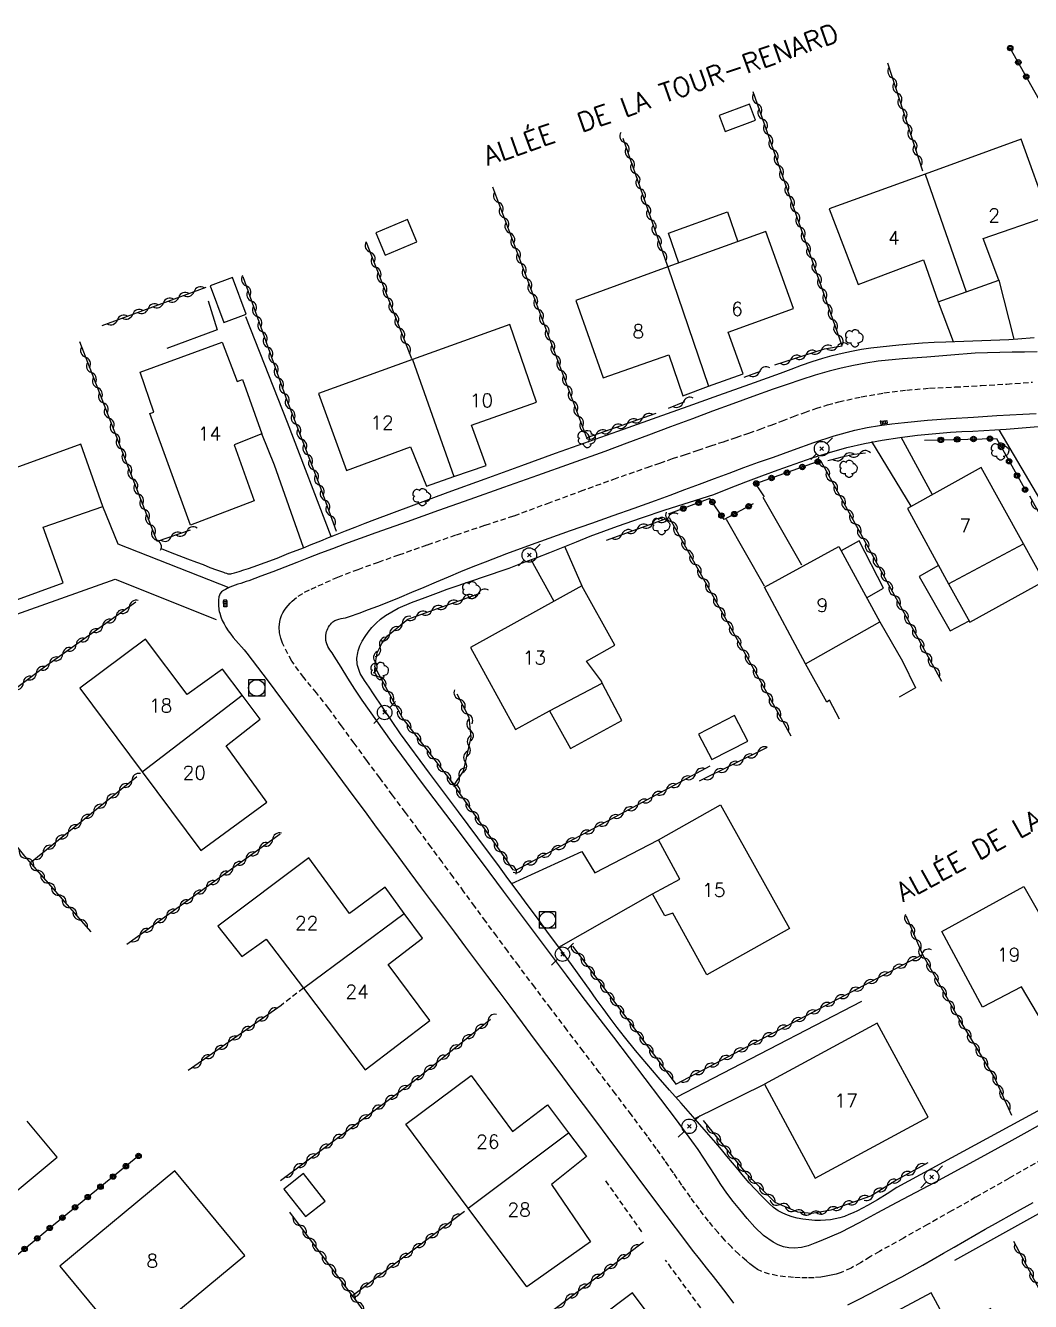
# Model space of a CAD drawing. Header units: millimetres. Extents: x 146997 to 148001, y 141998 to 143001.
# Drawn here: x 147377.2 to 147469.5, y 142188.4 to 142305.5 of the extents above; entities that cross this region are included whole.
import ezdxf
from ezdxf.enums import TextEntityAlignment as Align

# ---------------------------------------------------------------- set-up
doc = ezdxf.new("R2010")
doc.units = ezdxf.units.MM
doc.linetypes.add('DASHED', pattern=[0.75, 0.5, -0.25])
doc.layers.get('0').update_dxf_attribs({"linetype": 'CONTINUOUS'})
for name, color, linetype in [('W0001', 6, 'DASHED'), ('W0014', 7, 'CONTINUOUS'), ('W0017', 7, 'CONTINUOUS'), ('W0101', 7, 'CONTINUOUS'), ('W0104', 1, 'CONTINUOUS'), ('W0112', 1, 'DASHED'), ('W0300', 7, 'CONTINUOUS'), ('W0310', 3, 'CONTINUOUS'), ('W0323', 7, 'CONTINUOUS'), ('W0401', 7, 'CONTINUOUS'), ('W0420', 7, 'CONTINUOUS'), ('W0473', 7, 'CONTINUOUS'), ('W0989', 7, 'CONTINUOUS'), ('W0991', 7, 'CONTINUOUS'), ('W1102', 7, 'CONTINUOUS')]:
    doc.layers.add(name, color=color, linetype=linetype)
doc.styles.get("Standard").update_dxf_attribs({"font": 'romans.shx', "width": 0.85})

# ---------------------------------------------------------------- blocks, each defined once
blk = doc.blocks.new('T300')
for p, q in [((-0.8, 0.51), (-0.86, 0.34)), ((-0.86, 0.34), (-0.86, 0.17)), ((-0.86, 0.17), (-0.74, 0.06)), ((-0.69, 0.63), (-0.8, 0.51)), ((-0.8, -0.06), (-0.74, 0.06)), ((-0.74, 0.06), (-0.69, 0.11)), ((-0.57, 0.69), (-0.69, 0.63)), ((-0.46, 0.69), (-0.57, 0.69)), ((-0.29, 0.63), (-0.46, 0.69)), ((-0.29, 0.63), (-0.17, 0.74)), ((-0.23, 0.57), (-0.29, 0.63)), ((-0.17, 0.74), (-0.06, 0.8)), ((-0.06, 0.8), (0.06, 0.8)), ((0.06, 0.8), (0.23, 0.74)), ((0.23, 0.74), (0.34, 0.63)), ((0.34, 0.63), (0.4, 0.51)), ((0.46, 0.46), (0.34, 0.46)), ((0.4, 0.51), (0.4, 0.46)), ((0.57, 0.4), (0.46, 0.46)), ((0.57, 0.4), (0.69, 0.29)), ((0.69, 0.29), (0.74, 0.17)), ((0.74, 0.06), (0.69, -0.17)), ((0.74, 0.17), (0.74, 0.06)), ((-0.8, -0.17), (-0.8, -0.06)), ((-0.8, -0.23), (-0.8, -0.17)), ((-0.74, -0.34), (-0.8, -0.23)), ((-0.69, -0.4), (-0.74, -0.34)), ((-0.51, -0.46), (-0.69, -0.4)), ((-0.4, -0.46), (-0.51, -0.46)), ((-0.4, -0.46), (-0.34, -0.46)), ((-0.34, -0.46), (-0.34, -0.4)), ((-0.34, -0.51), (-0.34, -0.46)), ((-0.29, -0.63), (-0.34, -0.51)), ((-0.17, -0.74), (-0.29, -0.63)), ((-0.06, -0.8), (-0.17, -0.74)), ((0.06, -0.8), (-0.06, -0.8)), ((0.17, -0.74), (0.06, -0.8)), ((0.23, -0.69), (0.17, -0.74)), ((0.29, -0.46), (0.23, -0.46)), ((0.29, -0.63), (0.23, -0.69)), ((0.46, -0.4), (0.29, -0.46)), ((0.34, -0.51), (0.29, -0.63)), ((0.34, -0.51), (0.34, -0.46)), ((0.57, -0.34), (0.46, -0.4)), ((0.63, -0.29), (0.57, -0.34)), ((0.69, -0.17), (0.63, -0.29))]:
    blk.add_line(p, q)
blk = doc.blocks.new('T473')
for p, q in [((-0.166667, 0.166667), (0.166667, -0.166667)), ((-0.166667, -0.166667), (0.166667, 0.166667)), ((0.500001, 0.500001), (1.000002, 1.000002)), ((-1.000002, -1.000002), (-0.500001, -0.500001))]:
    blk.add_line(p, q)
blk.add_ellipse((0, 0), major_axis=(0.471405, 0.471405), ratio=1, start_param=5.4977871438, end_param=11.780972451)
blk = doc.blocks.new('T401')
for p, q in [((-0.3, 0.3), (0, 0.3)), ((-0.3, -0.25), (-0.3, 0.3)), ((-0.3, 0.15), (0, 0.15)), ((-0.3, 0), (0, 0)), ((0, 0.3), (0, -0.25)), ((-0.3, -0.15), (0, -0.15)), ((-0.3, -0.25), (-0.3, -0.3)), ((-0.3, -0.3), (0, -0.3)), ((0, -0.3), (0, -0.25))]:
    blk.add_line(p, q)
blk = doc.blocks.new('T420')
for p, q in [((0.75, 0.75), (-0.75, 0.75)), ((-0.75, 0.75), (-0.75, -0.75)), ((0.75, 0.75), (0.75, -0.75)), ((0.75, -0.75), (-0.75, -0.75))]:
    blk.add_line(p, q)
blk.add_ellipse((0, 0), major_axis=(-0.53, 0.53), ratio=1, start_param=3.926991, end_param=10.210176)
blk = doc.blocks.new('t323o')
at = {"color": 0, "linetype": 'Continuous'}
for radius in [0.25, 0.15]:
    blk.add_circle((0, 0), radius, dxfattribs=at)
blk = doc.blocks.new('t310o')
at = {"color": 0, "linetype": 'Continuous'}
for centre, start, end in [((-0.5, 0.38), 216.8699, 323.1304), ((0.5, -0.37), 36.8699, 143.1303)]:
    blk.add_arc(centre, 0.625, start, end, dxfattribs=at)

msp = doc.modelspace()

# ---------------------------------------------------------------- linework, layer by layer
at = {"layer": 'W0001'}
msp.add_lwpolyline([(147470.54, 142201.46), (147467.49, 142199.71), (147464.43, 142197.97), (147462.23, 142196.72), (147460.02, 142195.47), (147457.81, 142194.23), (147455.6, 142193), (147454.74, 142192.5), (147453.88, 142191.97), (147453, 142191.48), (147452.08, 142191.07), (147451.63, 142190.92), (147451.16, 142190.81), (147450.7, 142190.72), (147450.23, 142190.65), (147449.6, 142190.59), (147448.97, 142190.57), (147448.34, 142190.58), (147447.71, 142190.61), (147446.98, 142190.68), (147446.25, 142190.77), (147445.52, 142190.92), (147444.82, 142191.16), (147444.42, 142191.36), (147444.06, 142191.6), (147443.72, 142191.87), (147443.39, 142192.15), (147442.7, 142192.75), (147442.04, 142193.39), (147441.4, 142194.05), (147440.79, 142194.73), (147439.92, 142195.78), (147439.08, 142196.87), (147438.26, 142197.97), (147437.47, 142199.09), (147436.69, 142200.22), (147435.91, 142201.34), (147435.12, 142202.46), (147434.31, 142203.57), (147432.84, 142205.53), (147431.37, 142207.48), (147429.89, 142209.44), (147428.4, 142211.39), (147426.92, 142213.34), (147425.44, 142215.29), (147423.96, 142217.25), (147422.49, 142219.21), (147421.48, 142220.57), (147420.47, 142221.93), (147419.47, 142223.29), (147418.46, 142224.66), (147417.46, 142226.03), (147416.46, 142227.39), (147415.45, 142228.76), (147414.45, 142230.12), (147413.27, 142231.72), (147412.09, 142233.31), (147410.91, 142234.89), (147409.73, 142236.48), (147408.55, 142238.07), (147407.38, 142239.67), (147406.21, 142241.26), (147405.05, 142242.86), (147403.93, 142244.28), (147402.75, 142245.69), (147401.65, 142247.19), (147400.81, 142248.84), (147400.65, 142249.31), (147400.53, 142249.81), (147400.49, 142250.32), (147400.55, 142250.84), (147400.62, 142251.11), (147400.72, 142251.37), (147400.85, 142251.62), (147400.99, 142251.86), (147401.15, 142252.09), (147401.32, 142252.3), (147401.5, 142252.51), (147401.7, 142252.71), (147402.24, 142253.15), (147402.83, 142253.51), (147403.45, 142253.81), (147404.07, 142254.1), (147405.89, 142254.91), (147407.75, 142255.62), (147409.62, 142256.28), (147411.49, 142256.95), (147414.13, 142257.88), (147416.77, 142258.79), (147419.42, 142259.68), (147422.08, 142260.54), (147425.12, 142261.67), (147428.17, 142262.8), (147431.22, 142263.9), (147434.29, 142264.98), (147435.45, 142265.38), (147436.62, 142265.78), (147437.79, 142266.17), (147438.96, 142266.56), (147440.13, 142266.95), (147441.29, 142267.34), (147442.46, 142267.73), (147443.63, 142268.13), (147444.66, 142268.49), (147445.68, 142268.87), (147446.7, 142269.26), (147447.72, 142269.65), (147448.75, 142270.03), (147449.78, 142270.39), (147450.83, 142270.71), (147451.89, 142271), (147453.94, 142271.46), (147456.02, 142271.82), (147458.11, 142272.08), (147460.21, 142272.25), (147462.57, 142272.36), (147464.94, 142272.49), (147467.3, 142272.63), (147469.66, 142272.8)], dxfattribs=at)
at = {"layer": 'W0014'}
for points in [[(147389.67, 142257.52), (147390.48, 142257.21), (147391.29, 142256.9), (147392.09, 142256.59), (147392.9, 142256.29), (147393.52, 142256.05), (147394.14, 142255.8), (147394.76, 142255.57), (147395.39, 142255.35), (147395.52, 142255.31), (147395.66, 142255.26), (147395.8, 142255.22), (147395.95, 142255.2), (147396.06, 142255.21), (147396.17, 142255.23), (147396.28, 142255.27), (147396.39, 142255.3), (147396.82, 142255.42), (147397.26, 142255.56), (147397.69, 142255.7), (147398.12, 142255.85), (147399.22, 142256.25), (147400.31, 142256.66), (147401.4, 142257.09), (147402.48, 142257.51), (147402.88, 142257.67), (147403.28, 142257.83), (147403.68, 142257.99), (147404.08, 142258.15), (147404.48, 142258.31), (147404.88, 142258.47), (147405.28, 142258.64), (147405.68, 142258.79), (147406.58, 142259.15), (147407.48, 142259.5), (147408.38, 142259.86), (147409.29, 142260.2), (147412.65, 142261.46), (147416.02, 142262.71), (147419.4, 142263.94), (147422.78, 142265.16), (147425.88, 142266.28), (147428.99, 142267.39), (147432.1, 142268.5), (147435.21, 142269.6), (147438.04, 142270.61), (147440.87, 142271.62), (147443.7, 142272.63), (147446.53, 142273.64), (147447.49, 142273.99), (147448.46, 142274.35), (147449.43, 142274.7), (147450.41, 142275.01), (147451.28, 142275.25), (147452.17, 142275.46), (147453.05, 142275.65), (147453.95, 142275.82), (147454.8, 142275.95), (147455.66, 142276.06), (147456.53, 142276.15), (147457.39, 142276.24), (147458.47, 142276.33), (147459.55, 142276.4), (147460.63, 142276.46), (147461.71, 142276.51), (147462.54, 142276.55), (147463.36, 142276.58), (147464.18, 142276.61), (147465.01, 142276.63), (147465.83, 142276.65), (147466.65, 142276.68), (147467.47, 142276.72), (147468.3, 142276.77), (147469.81, 142276.89)], [(147470.07, 142275.6), (147468.93, 142275.56), (147467.8, 142275.55), (147466.67, 142275.54), (147465.53, 142275.51), (147464.4, 142275.45), (147462.17, 142275.29), (147459.95, 142275.11), (147457.72, 142274.93), (147455.5, 142274.73)], [(147455.5, 142274.73), (147454.36, 142274.54), (147453.23, 142274.33), (147452.1, 142274.08), (147450.98, 142273.8), (147449.69, 142273.43), (147448.4, 142273.03), (147447.13, 142272.59), (147445.86, 142272.16), (147443.99, 142271.5), (147442.14, 142270.82), (147440.29, 142270.13), (147438.43, 142269.44), (147436.42, 142268.7), (147434.42, 142267.95), (147432.41, 142267.2), (147430.4, 142266.45)], [(147471.27, 142205.15), (147467.76, 142203.19), (147464.24, 142201.25), (147460.7, 142199.34), (147457.14, 142197.46), (147455.44, 142196.54), (147453.74, 142195.62), (147452.02, 142194.75), (147450.24, 142193.98), (147449.66, 142193.75), (147449.07, 142193.52), (147448.46, 142193.35), (147447.82, 142193.29), (147447.3, 142193.33), (147446.79, 142193.44), (147446.3, 142193.62), (147445.84, 142193.85), (147444.95, 142194.47), (147444.17, 142195.22), (147443.47, 142196.03), (147442.79, 142196.84), (147442.18, 142197.59), (147441.61, 142198.36), (147441.06, 142199.15), (147440.53, 142199.96), (147440.01, 142200.76), (147439.48, 142201.57), (147438.95, 142202.37), (147438.39, 142203.15), (147436.98, 142205.07), (147435.55, 142206.98), (147434.11, 142208.88), (147432.66, 142210.78), (147431.21, 142212.67), (147429.76, 142214.56), (147428.31, 142216.45), (147426.87, 142218.35), (147424.94, 142220.93), (147423.02, 142223.5), (147421.1, 142226.08), (147419.18, 142228.67), (147416.39, 142232.38), (147413.58, 142236.09), (147410.81, 142239.82), (147408.12, 142243.61), (147407.46, 142244.61), (147406.81, 142245.62), (147406.18, 142246.63), (147405.55, 142247.65), (147405.36, 142247.94), (147405.16, 142248.23), (147404.97, 142248.53), (147404.84, 142248.86), (147404.79, 142249.09), (147404.77, 142249.31), (147404.78, 142249.54), (147404.82, 142249.76), (147404.86, 142249.91), (147404.91, 142250.05), (147404.97, 142250.19), (147405.04, 142250.32), (147405.12, 142250.45), (147405.21, 142250.57), (147405.31, 142250.69), (147405.43, 142250.79), (147405.6, 142250.91), (147405.79, 142250.99), (147405.99, 142251.06), (147406.19, 142251.11), (147406.38, 142251.15), (147406.58, 142251.18), (147406.77, 142251.23), (147406.96, 142251.28), (147407.84, 142251.59), (147408.7, 142251.92), (147409.56, 142252.25), (147410.42, 142252.59), (147411.56, 142253.04), (147412.68, 142253.51), (147413.81, 142253.99), (147414.93, 142254.46), (147416.06, 142254.94), (147417.18, 142255.41), (147418.31, 142255.88), (147419.45, 142256.32), (147421.39, 142257.06), (147423.33, 142257.78), (147425.28, 142258.48), (147427.24, 142259.17), (147429.19, 142259.86), (147431.15, 142260.55), (147433.1, 142261.24), (147435.05, 142261.95), (147436.4, 142262.44), (147437.75, 142262.95), (147439.1, 142263.45), (147440.45, 142263.96), (147441.8, 142264.46), (147443.16, 142264.96), (147444.51, 142265.45), (147445.87, 142265.93), (147447.73, 142266.59), (147449.58, 142267.25), (147451.46, 142267.87), (147453.36, 142268.39), (147454.48, 142268.63), (147455.62, 142268.82), (147456.75, 142268.97), (147457.89, 142269.1), (147460.01, 142269.31), (147462.13, 142269.46), (147464.25, 142269.59), (147466.38, 142269.73), (147467.58, 142269.8), (147468.78, 142269.87), (147469.98, 142269.94)], [(147440.39, 142262.48), (147441.85, 142263.08), (147443.33, 142263.65), (147444.81, 142264.21), (147446.3, 142264.74), (147447.87, 142265.3), (147449.43, 142265.85), (147451.01, 142266.36), (147452.61, 142266.8), (147454.22, 142267.16), (147455.84, 142267.47), (147457.47, 142267.72), (147459.1, 142267.93), (147460.11, 142268.04), (147461.13, 142268.13), (147462.14, 142268.2), (147463.16, 142268.26), (147464.18, 142268.31), (147465.19, 142268.36), (147466.21, 142268.42), (147467.23, 142268.49), (147468.34, 142268.58), (147469.44, 142268.67), (147470.55, 142268.77)], [(147430.4, 142266.45), (147427.3, 142265.35), (147424.2, 142264.24), (147421.1, 142263.14), (147418, 142262.03), (147415.12, 142261.01), (147412.25, 142259.99), (147409.37, 142258.97), (147406.5, 142257.92), (147405.4, 142257.51), (147404.3, 142257.1), (147403.2, 142256.67), (147402.11, 142256.25), (147401.01, 142255.83), (147399.91, 142255.4), (147398.81, 142254.99), (147397.71, 142254.57), (147397.46, 142254.49), (147397.22, 142254.41), (147396.97, 142254.33), (147396.72, 142254.25), (147396.47, 142254.17), (147396.22, 142254.08), (147395.98, 142253.98), (147395.74, 142253.86), (147395.57, 142253.78), (147395.39, 142253.68), (147395.22, 142253.56), (147395.09, 142253.4), (147394.97, 142253.11), (147394.93, 142252.8), (147394.93, 142252.5), (147394.94, 142252.2), (147394.95, 142252.05), (147394.97, 142251.89), (147395, 142251.74), (147395.04, 142251.59), (147395.15, 142251.26), (147395.28, 142250.93), (147395.44, 142250.61), (147395.61, 142250.3), (147395.82, 142249.98), (147396.05, 142249.67), (147396.28, 142249.37), (147396.53, 142249.08), (147396.78, 142248.8), (147397.03, 142248.51), (147397.28, 142248.22), (147397.52, 142247.92), (147399.48, 142245.35), (147401.42, 142242.75), (147403.34, 142240.14), (147405.27, 142237.54), (147406.31, 142236.15), (147407.34, 142234.75), (147408.38, 142233.36), (147409.41, 142231.96), (147410.44, 142230.57), (147411.48, 142229.17), (147412.51, 142227.78), (147413.55, 142226.39), (147414.56, 142225.03), (147415.58, 142223.67), (147416.59, 142222.31), (147417.61, 142220.95), (147418.63, 142219.59), (147419.64, 142218.23), (147420.66, 142216.87), (147421.68, 142215.51), (147422.8, 142214), (147423.92, 142212.5), (147425.05, 142211), (147426.17, 142209.49), (147427.29, 142207.99), (147428.42, 142206.48), (147429.54, 142204.98), (147430.66, 142203.47), (147432.44, 142201.09), (147434.22, 142198.7), (147436, 142196.32), (147437.79, 142193.95), (147438.42, 142193.13), (147439.05, 142192.32), (147439.69, 142191.51), (147440.33, 142190.7), (147440.97, 142189.89), (147441.6, 142189.07), (147442.22, 142188.24)], [(147457.2, 142198.87), (147456.32, 142198.29), (147455.43, 142197.74), (147454.51, 142197.23), (147453.58, 142196.74), (147453.19, 142196.56), (147452.8, 142196.38), (147452.39, 142196.22), (147451.98, 142196.09), (147451.54, 142195.99), (147451.1, 142195.91), (147450.65, 142195.86), (147450.2, 142195.84), (147449.66, 142195.84), (147449.12, 142195.89), (147448.58, 142195.96), (147448.05, 142196.07), (147447.6, 142196.19), (147447.16, 142196.33), (147446.73, 142196.51), (147446.31, 142196.73), (147445.88, 142197.04), (147445.48, 142197.39), (147445.11, 142197.76), (147444.75, 142198.13), (147444.2, 142198.71), (147443.66, 142199.31), (147443.14, 142199.91), (147442.63, 142200.52), (147442.12, 142201.14), (147441.61, 142201.76), (147441.1, 142202.37), (147440.58, 142202.98), (147439.53, 142204.19), (147438.47, 142205.4), (147437.41, 142206.6), (147436.34, 142207.8), (147435.28, 142209.01), (147434.24, 142210.23), (147433.21, 142211.46), (147432.2, 142212.71), (147431.53, 142213.56), (147430.88, 142214.43), (147430.24, 142215.3), (147429.61, 142216.17), (147428.99, 142217.05), (147428.36, 142217.93), (147427.73, 142218.8), (147427.1, 142219.68), (147426.17, 142220.94), (147425.23, 142222.2), (147424.3, 142223.47), (147423.36, 142224.73), (147422.43, 142225.99), (147421.49, 142227.25), (147420.56, 142228.52), (147419.63, 142229.78), (147416.97, 142233.35), (147414.29, 142236.91), (147411.65, 142240.51), (147409.16, 142244.2), (147408.75, 142244.81), (147408.32, 142245.42), (147407.95, 142246.07), (147407.7, 142246.78), (147407.66, 142246.95), (147407.65, 142247.12), (147407.64, 142247.29), (147407.64, 142247.46), (147407.66, 142247.63), (147407.68, 142247.8), (147407.72, 142247.96), (147407.76, 142248.13), (147407.92, 142248.59), (147408.13, 142249.04), (147408.38, 142249.46), (147408.66, 142249.86), (147409.01, 142250.29), (147409.39, 142250.69), (147409.8, 142251.06), (147410.25, 142251.39), (147411.41, 142252.05), (147412.64, 142252.58), (147413.89, 142253.04), (147415.13, 142253.5), (147415.93, 142253.8), (147416.74, 142254.09), (147417.55, 142254.36), (147418.36, 142254.64), (147419.18, 142254.9), (147419.99, 142255.18), (147420.8, 142255.45), (147421.61, 142255.74), (147422.85, 142256.21), (147424.1, 142256.69), (147425.34, 142257.18), (147426.58, 142257.67), (147427.81, 142258.16), (147429.06, 142258.65), (147430.3, 142259.12), (147431.55, 142259.58), (147433.75, 142260.35), (147435.95, 142261.09), (147438.16, 142261.8), (147440.39, 142262.48)], [(147474.75, 142208.39), (147457.2, 142198.87)], [(147485.02, 142204.68), (147462.49, 142192.18)], [(147452.69, 142188.09), (147453.69, 142188.6), (147454.68, 142189.12), (147455.67, 142189.63), (147456.66, 142190.15), (147457.65, 142190.68), (147458.63, 142191.21), (147459.59, 142191.75), (147460.55, 142192.29), (147461.5, 142192.84), (147462.45, 142193.39), (147463.41, 142193.94), (147464.36, 142194.49), (147465.31, 142195.04), (147466.26, 142195.58), (147467.99, 142196.55), (147469.72, 142197.51)]]:
    msp.add_lwpolyline(points, dxfattribs=at)
at = {"layer": 'W0017'}
for points in [[(147466.55, 142282.17), (147467.93, 142276.74)], [(147393.99, 142280.26), (147394.81, 142277.61), (147390.19, 142275.9)], [(147460.99, 142280.18), (147462.38, 142276.54)], [(147405.28, 142258.64), (147401.26, 142269.09), (147397.44, 142278.81)], [(147466.57, 142268.44), (147474.13, 142255.6), (147477.11, 142257.28)], [(147402.73, 142257.61), (147400.07, 142265.18), (147398.92, 142268.06)], [(147458.52, 142261.41), (147454.92, 142267.35)], [(147457.56, 142267.78), (147460.45, 142262.48)], [(147395.91, 142253.93), (147385.72, 142257.92), (147384.32, 142261.4)], [(147448.49, 142256.01), (147444.93, 142262.2)], [(147441.52, 142260.23), (147445.03, 142254.12)], [(147426.7, 142257.76), (147428.27, 142254.11)], [(147423.6, 142256.51), (147425.7, 142252.69)], [(147372.26, 142250.04), (147385.44, 142254.71), (147394.73, 142251.01)], [(147421.85, 142226.78), (147428.28, 142229.71), (147429.48, 142227.75), (147435.32, 142230.78)], [(147426.17, 142220.94), (147434.77, 142225.84)], [(147436.97, 142207.15), (147453.99, 142215.97)], [(147438.65, 142205.21), (147445.04, 142208.36)]]:
    msp.add_lwpolyline(points, dxfattribs=at)
at = {"layer": 'W0101'}
for points in [[(147463.58, 142281.11), (147466.55, 142282.17), (147465.12, 142286), (147471.14, 142288.08), (147468.6, 142295.12), (147459.8, 142291.91)], [(147459.8, 142291.91), (147451, 142288.71), (147453.64, 142281.78)], [(147439.92, 142272.42), (147443.08, 142273.56), (147441.72, 142277.39), (147447.71, 142279.57), (147445.19, 142286.64), (147436.19, 142283.38)], [(147436.19, 142283.38), (147427.73, 142280.31), (147430.23, 142273.21)], [(147453.64, 142281.78), (147459.65, 142284.02), (147460.99, 142280.18), (147463.58, 142281.11)], [(147416.55, 142264.14), (147419.5, 142265.16), (147418.15, 142268.85), (147424.11, 142270.98), (147421.67, 142278.1), (147412.74, 142274.88)], [(147430.23, 142273.21), (147436.26, 142275.3), (147437.55, 142271.56), (147439.92, 142272.42)], [(147412.74, 142274.88), (147404.11, 142271.77), (147406.69, 142264.68)], [(147374.18, 142252.02), (147380.66, 142254.37), (147378.84, 142259.48), (147384.32, 142261.4), (147382.3, 142267.11), (147372.58, 142263.58)], [(147406.69, 142264.68), (147412.56, 142266.87), (147414.03, 142263.27), (147416.55, 142264.14)], [(147464.94, 142264.98), (147458.17, 142261.21), (147461.95, 142254.29)], [(147468.84, 142257.97), (147464.94, 142264.98)], [(147445.06, 142253.99), (147451.87, 142257.72), (147455.63, 142250.8)], [(147461.95, 142254.29), (147468.84, 142257.97)], [(147428.27, 142254.11), (147418.07, 142248.45), (147422.21, 142240.92), (147425.31, 142242.63)], [(147430.16, 142245.18), (147430.08, 142245.35), (147428.7, 142247.19), (147431.3, 142248.66), (147428.27, 142254.11)], [(147448.81, 142246.95), (147445.06, 142253.99)], [(147448.81, 142246.95), (147455.63, 142250.8)], [(147397.1, 142244.06), (147395.29, 142246.46), (147392.06, 142244.12), (147388.22, 142249.2), (147382.2, 142244.7), (147387.93, 142237.03)], [(147425.31, 142242.63), (147430.16, 142245.18)], [(147399.38, 142234.25), (147395.62, 142239.41), (147398.76, 142241.88), (147397.1, 142244.06)], [(147387.93, 142237.03), (147393.32, 142229.81), (147399.38, 142234.25)], [(147411.99, 142224.04), (147410.24, 142226.43), (147406.96, 142224.02), (147403.22, 142229.13), (147394.88, 142222.87), (147397.07, 142220.09), (147399.31, 142221.68), (147402.73, 142217.16)], [(147414.34, 142214.2), (147410.52, 142219.35), (147413.67, 142221.75), (147411.99, 142224.04)], [(147402.73, 142217.16), (147408.38, 142209.68), (147414.34, 142214.2)], [(147417.86, 142196.99), (147412.14, 142204.7), (147418.13, 142209.14), (147421.93, 142204), (147425.14, 142206.45)], [(147425.14, 142206.45), (147427.06, 142203.9)], [(147362.32, 142198.02), (147367.8, 142191.42), (147380.11, 142201.67), (147377.37, 142204.96)], [(147427.06, 142203.9), (147428.7, 142201.71), (147425.49, 142199.15), (147429.08, 142193.88), (147423.23, 142189.76), (147417.86, 142196.99)], [(147465.82, 142187.77), (147462.2, 142185.81), (147460.34, 142189.21), (147457.2, 142187.52)]]:
    msp.add_lwpolyline(points, dxfattribs=at)
for points in [[(147392.35, 142259.68), (147388.62, 142269.92), (147389, 142270.05), (147387.75, 142273.73), (147395.27, 142276.47), (147396.64, 142272.87), (147397.12, 142273.04), (147398.92, 142268.06), (147396.36, 142267.05), (147398.21, 142261.92)], [(147439.77, 142218.38), (147436.63, 142224.05), (147435.9, 142223.82), (147434.77, 142225.84), (147437.28, 142227.18), (147435.32, 142230.78), (147441.01, 142234.01), (147447.36, 142222.64)], [(147461.34, 142222.36), (147468.87, 142226.49), (147474.68, 142216.32), (147470.59, 142213.99), (147468.65, 142217.29), (147465.07, 142215.42)], [(147455.41, 142213.96), (147445.04, 142208.36), (147449.69, 142199.74), (147460.07, 142205.34)], [(147390.92, 142200.4), (147380.36, 142191.66), (147386.8, 142183.88), (147397.36, 142192.63)], [(147432.95, 142189.21), (147423.55, 142182.14), (147427.81, 142176.7), (147432.87, 142180.44), (147434.11, 142178.92), (147436.11, 142180.4), (147434.32, 142182.42), (147436.66, 142184.23)]]:
    msp.add_lwpolyline(points, close=True, dxfattribs=at)
at = {"layer": 'W0104'}
for points in [[(147441.45, 142295.81), (147444.22, 142296.86), (147443.67, 142298.32), (147440.9, 142297.28)], [(147410.22, 142284.45), (147413.13, 142285.67), (147412.27, 142287.72), (147409.36, 142286.5)], [(147394.17, 142281.64), (147395.42, 142278.28), (147397.48, 142279.04), (147396.23, 142282.4)], [(147442.29, 142242.2), (147439.01, 142240.5), (147440.23, 142238.16), (147443.51, 142239.86)], [(147400.94, 142198.73), (147402.92, 142196.21), (147404.72, 142197.63), (147402.74, 142200.15)]]:
    msp.add_lwpolyline(points, close=True, dxfattribs=at)
for points in [[(147437.2, 142283.74), (147436.24, 142286.47), (147441.66, 142288.45), (147442.61, 142285.7)], [(147454.43, 142253.01), (147455.98, 142253.88), (147453.74, 142258.23), (147452.09, 142257.32)], [(147461.95, 142254.29), (147463.9, 142250.78), (147470.73, 142254.52), (147468.84, 142257.97)], [(147461.02, 142255.98), (147459.26, 142254.96), (147462.1, 142249.98), (147463.84, 142250.89)], [(147455.63, 142250.8), (147457.73, 142247.18), (147458.92, 142244.73), (147457.41, 142243.88)], [(147451.94, 142241.88), (147451.02, 142243.6), (147450.78, 142243.43), (147448.81, 142246.95)], [(147425.31, 142242.63), (147427.25, 142239.18), (147431.95, 142241.73), (147430.16, 142245.18)]]:
    msp.add_lwpolyline(points, dxfattribs=at)
at = {"layer": 'W0112'}
for points in [[(147402.73, 142217.16), (147400.67, 142215.59)], [(147433.8, 142194.8), (147430.36, 142199.68)], [(147440.09, 142186.62), (147435.97, 142192.21)]]:
    msp.add_lwpolyline(points, dxfattribs=at)
at = {"layer": 'W0310'}
for points in [[(147456.34, 142302.13), (147459.56, 142292.19)], [(147446, 142274.38), (147450.55, 142275.87), (147452.19, 142276.13), (147444.01, 142299.46)], [(147432.06, 142295.21), (147436.14, 142283.45)], [(147435.07, 142269.93), (147428.74, 142267.7), (147420.1, 142290.71)], [(147408.49, 142285.66), (147412.66, 142274.96)], [(147397.16, 142282.51), (147401.1, 142271.39), (147404.38, 142262.86), (147405.74, 142259.13)], [(147384.25, 142277.99), (147393.79, 142281.51)], [(147392.34, 142259.21), (147389.29, 142258.19), (147382.19, 142276.49)], [(147443.18, 142273.25), (147444.7, 142273.8)], [(147437.72, 142271.01), (147436.21, 142270.39)], [(147454.33, 142266.28), (147453.3, 142266.17), (147452.16, 142265.92), (147451.24, 142265.68), (147450.86, 142265.59)], [(147461.34, 142245.31), (147450.25, 142265.52)], [(147469.38, 142262.38), (147475.88, 142250.62)], [(147430.55, 142258.31), (147436.3, 142260.38)], [(147436.3, 142260.38), (147447.48, 142240.34)], [(147440.03, 142237.55), (147422.21, 142227.96), (147421.97, 142228.03), (147421.9, 142228.16), (147421.36, 142228.95), (147416.16, 142236.36), (147411.82, 142242), (147409.27, 142246.66), (147409.49, 142247.96), (147409.94, 142248.82), (147410.45, 142249.53), (147412.3, 142251.06), (147418.96, 142253.43)], [(147387.35, 142252.61), (147378.73, 142246.49), (147371, 142240.69)], [(147416.8, 142244.19), (147417.9, 142242.05), (147418.1, 142240.22), (147417.38, 142237.1), (147416.57, 142235.86), (147416.16, 142236.36)], [(147445.23, 142239.23), (147439.07, 142236.16)], [(147377.66, 142228.7), (147387.43, 142236.59)], [(147383.24, 142222.33), (147377.15, 142229.28), (147374.81, 142232.2), (147374.39, 142232.95)], [(147400.59, 142231.32), (147386.51, 142221.17)], [(147458.03, 142223.83), (147459.55, 142220.26)], [(147427.42, 142221.03), (147432.04, 142214.88), (147436.92, 142208.36)], [(147436.92, 142208.36), (147459.55, 142220.26)], [(147459.55, 142220.26), (147462.97, 142214.21), (147466.2, 142208.89), (147467.74, 142205.52)], [(147400.67, 142215.59), (147392.14, 142209.6)], [(147400.62, 142199.53), (147412.93, 142208.71), (147419.91, 142214.32)], [(147439.43, 142205.02), (147443.36, 142200.17), (147446, 142197.52), (147448.08, 142196.65), (147449.4, 142196.51), (147451.18, 142196.83), (147454.81, 142198.1), (147457.02, 142199.49), (147460.08, 142201.17)], [(147417.51, 142196.68), (147407.24, 142188.93), (147401.49, 142196.61)], [(147407.24, 142188.93), (147414.32, 142179.08), (147433.95, 142193.88)], [(147467.91, 142193.95), (147479.82, 142171.66)]]:
    msp.add_lwpolyline(points, dxfattribs=at)
at = {"layer": 'W0323'}
for points in [[(147467.59, 142303.5), (147470.55, 142298.23)], [(147459.74, 142267.47), (147466.34, 142267.64), (147469.04, 142262.82)], [(147450.23, 142265.61), (147444.24, 142263.48), (147445.03, 142262.27)], [(147444.02, 142261.64), (147441.35, 142260.19), (147440.05, 142262.12), (147436.2, 142260.68)], [(147387.67, 142201.84), (147379.77, 142195.42), (147367.89, 142185.59)]]:
    msp.add_lwpolyline(points, dxfattribs=at)
at = {"layer": 'W1102'}
for points in [[(147459.8, 142291.91), (147463.58, 142281.11)], [(147436.19, 142283.38), (147439.92, 142272.42)], [(147412.74, 142274.88), (147416.55, 142264.14)], [(147387.93, 142237.03), (147397.1, 142244.06)], [(147402.73, 142217.16), (147411.99, 142224.04)], [(147417.86, 142196.99), (147427.06, 142203.9)]]:
    msp.add_lwpolyline(points, dxfattribs=at)

# ---------------------------------------------------------------- block references
at = {"layer": 'W0300'}
for p in [(147453.35, 142276.83), (147428.78, 142267.58), (147466.73, 142266.44), (147452.82, 142264.84), (147413.64, 142262.25), (147435.62, 142259.6), (147418.2, 142253.7), (147409.78, 142246.29)]:
    msp.add_blockref('T300', p, dxfattribs=at)
at = {"layer": 'W0310'}
for p, rotation in [((147456.78, 142300.75), 287.9666013838778), ((147457.25, 142299.32), 287.9666013838778), ((147444.39, 142298.36), 109.3180437651779), ((147457.71, 142297.9), 287.9666013838778), ((147444.89, 142296.95), 109.3180437651779), ((147458.17, 142296.47), 287.9666013838778), ((147445.39, 142295.53), 109.3180437651779), ((147432.2, 142294.79), 289.1483790894156), ((147445.88, 142294.12), 109.3180437651779), ((147458.63, 142295.04), 287.9666013838778), ((147432.69, 142293.37), 289.1483790894156), ((147459.1, 142293.62), 287.9666013838778), ((147433.19, 142291.95), 289.1483790894156), ((147446.38, 142292.7), 109.3180437651779), ((147433.68, 142290.54), 289.1483790894156), ((147446.87, 142291.28), 109.3180437651779), ((147420.63, 142289.31), 110.5852417005488), ((147447.37, 142289.87), 109.3180437651779), ((147434.17, 142289.12), 289.1483790894156), ((147447.87, 142288.45), 109.3180437651779), ((147421.15, 142287.9), 110.5852417005488), ((147434.66, 142287.7), 289.1483790894156), ((147448.36, 142287.04), 109.3180437651779), ((147421.68, 142286.5), 110.5852417005488), ((147435.15, 142286.28), 289.1483790894156), ((147408.85, 142284.74), 291.2835678641082), ((147422.21, 142285.09), 110.5852417005488), ((147435.65, 142284.87), 289.1483790894156), ((147448.86, 142285.62), 109.3180437651779), ((147422.74, 142283.69), 110.5852417005488), ((147449.36, 142284.21), 109.3180437651779), ((147409.39, 142283.34), 291.2835678641082), ((147423.26, 142282.29), 110.5852417005488), ((147449.85, 142282.79), 109.3180437651779), ((147397.46, 142281.65), 289.5143668920173), ((147409.94, 142281.94), 291.2835678641082), ((147450.35, 142281.38), 109.3180437651779), ((147391.28, 142280.59), 20.2985604991599), ((147392.69, 142281.11), 20.2985604991599), ((147397.97, 142280.24), 289.5143668920173), ((147410.48, 142280.55), 291.2835678641082), ((147423.79, 142280.88), 110.5852417005488), ((147450.84, 142279.96), 109.3180437651779), ((147388.47, 142279.55), 20.2985604991599), ((147389.87, 142280.07), 20.2985604991599), ((147398.47, 142278.83), 289.5143668920173), ((147411.02, 142279.15), 291.2835678641082), ((147424.32, 142279.48), 110.5852417005488), ((147385.65, 142278.51), 20.2985604991599), ((147387.06, 142279.03), 20.2985604991599), ((147411.57, 142277.75), 291.2835678641082), ((147424.85, 142278.07), 110.5852417005488), ((147451.34, 142278.54), 109.3180437651779), ((147398.97, 142277.41), 289.5143668920173), ((147425.37, 142276.67), 110.5852417005488), ((147451.84, 142277.13), 109.3180437651779), ((147399.47, 142276), 289.5143668920173), ((147412.11, 142276.35), 291.2835678641082), ((147425.9, 142275.26), 110.5852417005488), ((147450.28, 142275.78), 18.04909901679338), ((147451.75, 142276.06), 9.285852903550323), ((147382.73, 142275.09), 111.2150321355985), ((147399.97, 142274.58), 289.5143668920173), ((147447.43, 142274.85), 18.04909901679338), ((147448.85, 142275.31), 18.04909901679338), ((147383.27, 142273.69), 111.2150321355985), ((147400.47, 142273.17), 289.5143668920173), ((147426.43, 142273.86), 110.5852417005488), ((147444.59, 142273.76), 19.86816423980629), ((147383.82, 142272.3), 111.2150321355985), ((147400.97, 142271.76), 289.5143668920173), ((147426.96, 142272.46), 110.5852417005488), ((147384.36, 142270.9), 111.2150321355985), ((147427.48, 142271.05), 110.5852417005488), ((147384.9, 142269.5), 111.2150321355985), ((147401.5, 142270.35), 291.0194898016359), ((147428.01, 142269.65), 110.5852417005488), ((147437.59, 142270.96), 202.4905901166982), ((147402.04, 142268.95), 291.0194898016359), ((147428.54, 142268.24), 110.5852417005488), ((147432.44, 142269), 199.3424432623642), ((147433.86, 142269.5), 199.3424432623642), ((147385.44, 142268.1), 111.2150321355985), ((147402.58, 142267.55), 291.0194898016359), ((147429.61, 142268.01), 199.3424432623642), ((147431.03, 142268.51), 199.3424432623642), ((147385.99, 142266.7), 111.2150321355985), ((147403.11, 142266.15), 291.0194898016359), ((147386.53, 142265.3), 111.2150321355985), ((147403.65, 142264.75), 291.0194898016359), ((147450.51, 142265.04), 118.7575915735067), ((147452.31, 142265.95), 192.3150184789192), ((147453.78, 142266.22), 186.2734770968443), ((147387.07, 142263.91), 111.2150321355985), ((147451.23, 142263.72), 118.7575915735067), ((147387.61, 142262.51), 111.2150321355985), ((147404.19, 142263.35), 291.0194898016359), ((147451.96, 142262.41), 118.7575915735067), ((147404.71, 142261.95), 290.0348208344021), ((147388.16, 142261.11), 111.2150321355985), ((147405.23, 142260.54), 290.0348208344021), ((147452.68, 142261.09), 118.7575915735067), ((147470.08, 142261.13), 298.9192771426647), ((147388.7, 142259.71), 111.2150321355985), ((147433.37, 142259.33), 19.81158678114283), ((147434.79, 142259.84), 19.81158678114283), ((147436.2, 142260.34), 19.81158678114283), ((147436.51, 142259.99), 299.1535663068601), ((147453.4, 142259.78), 118.7575915735067), ((147389.24, 142258.31), 111.2150321355985), ((147390.59, 142258.62), 198.6094760579396), ((147392.01, 142259.1), 198.6094760579396), ((147431.96, 142258.82), 19.81158678114283), ((147437.24, 142258.68), 299.1535663068601), ((147454.12, 142258.46), 118.7575915735067), ((147437.98, 142257.37), 299.1535663068601), ((147454.84, 142257.15), 118.7575915735067), ((147438.71, 142256.06), 299.1535663068601), ((147455.56, 142255.83), 118.7575915735067), ((147439.44, 142254.75), 299.1535663068601), ((147456.29, 142254.52), 118.7575915735067), ((147440.17, 142253.44), 299.1535663068601), ((147457.01, 142253.2), 118.7575915735067), ((147386.75, 142252.18), 215.377005808411), ((147415.94, 142252.36), 19.60471620810547), ((147417.36, 142252.86), 19.60471620810547), ((147418.77, 142253.36), 19.60471620810547), ((147440.9, 142252.13), 299.1535663068601), ((147457.73, 142251.89), 118.7575915735067), ((147385.53, 142251.31), 215.377005808411), ((147413.12, 142251.35), 19.60471620810547), ((147414.53, 142251.85), 19.60471620810547), ((147441.63, 142250.82), 299.1535663068601), ((147384.3, 142250.44), 215.377005808411), ((147410.65, 142249.7), 39.46380228064231), ((147411.81, 142250.66), 39.46380228064231), ((147442.36, 142249.51), 299.1535663068601), ((147458.45, 142250.57), 118.7575915735067), ((147381.86, 142248.71), 215.377005808411), ((147383.08, 142249.57), 215.377005808411), ((147409.77, 142248.5), 62.4563072370735), ((147459.17, 142249.26), 118.7575915735067), ((147380.63, 142247.84), 215.377005808411), ((147443.09, 142248.2), 299.1535663068601), ((147459.89, 142247.94), 118.7575915735067), ((147379.41, 142246.97), 215.377005808411), ((147409.34, 142247.09), 80.3657049831713), ((147443.82, 142246.89), 299.1535663068601), ((147460.62, 142246.63), 118.7575915735067), ((147377, 142245.19), 216.8727903494417), ((147378.2, 142246.09), 216.8727903494417), ((147409.78, 142245.72), 118.6956008804432), ((147444.55, 142245.58), 299.1535663068601), ((147410.5, 142244.41), 118.6956008804432), ((147417.06, 142243.68), 297.1399059293624), ((147445.28, 142244.27), 299.1535663068601), ((147411.22, 142243.09), 118.6956008804432), ((147446.01, 142242.96), 299.1535663068601), ((147411.98, 142241.8), 127.590206588668), ((147417.75, 142242.34), 297.1399059293624), ((147446.74, 142241.65), 299.1535663068601), ((147412.89, 142240.61), 127.590206588668), ((147418.02, 142240.88), 276.1232546185785), ((147413.81, 142239.42), 127.590206588668), ((147417.91, 142239.41), 257.0107532607631), ((147414.72, 142238.23), 127.590206588668), ((147417.57, 142237.95), 257.0107532607631), ((147443.1, 142238.16), 206.4832001192898), ((147444.44, 142238.83), 206.4832001192898), ((147415.64, 142237.04), 127.590206588668), ((147441.75, 142237.49), 206.4832001192898), ((147386.99, 142236.24), 38.95537966318294), ((147416.53, 142235.84), 125.0319107407595), ((147417.03, 142236.57), 237.018311787285), ((147437.39, 142236.13), 208.2990296371338), ((147438.71, 142236.84), 208.2990296371338), ((147440.41, 142236.82), 206.4832001192898), ((147385.83, 142235.3), 38.95537966318294), ((147417.39, 142234.61), 125.0319107407595), ((147434.74, 142234.71), 208.2990296371338), ((147436.06, 142235.42), 208.2990296371338), ((147383.49, 142233.41), 38.95537966318294), ((147384.66, 142234.35), 38.95537966318294), ((147418.25, 142233.38), 125.0319107407595), ((147433.42, 142234), 208.2990296371338), ((147382.33, 142232.47), 38.95537966318294), ((147419.11, 142232.15), 125.0319107407595), ((147430.78, 142232.58), 208.2990296371338), ((147432.1, 142233.29), 208.2990296371338), ((147381.16, 142231.52), 38.95537966318294), ((147419.97, 142230.93), 125.0319107407595), ((147428.14, 142231.16), 208.2990296371338), ((147429.46, 142231.87), 208.2990296371338), ((147379.99, 142230.58), 38.95537966318294), ((147398.68, 142229.94), 215.7676074309479), ((147399.9, 142230.82), 215.7676074309479), ((147420.83, 142229.7), 125.0319107407595), ((147426.82, 142230.44), 208.2990296371338), ((147377.31, 142229.09), 131.2267548906485), ((147378.83, 142229.64), 38.95537966318294), ((147397.46, 142229.07), 215.7676074309479), ((147421.69, 142228.47), 124.4375780496054), ((147424.18, 142229.02), 208.2990296371338), ((147425.5, 142229.73), 208.2990296371338), ((147378.3, 142227.97), 131.2267548906485), ((147396.25, 142228.19), 215.7676074309479), ((147422.86, 142228.31), 208.2990296371338), ((147379.29, 142226.84), 131.2267548906485), ((147393.81, 142226.44), 215.7676074309479), ((147395.03, 142227.31), 215.7676074309479), ((147380.28, 142225.71), 131.2267548906485), ((147392.6, 142225.56), 215.7676074309479), ((147381.26, 142224.58), 131.2267548906485), ((147391.38, 142224.68), 215.7676074309479), ((147382.25, 142223.45), 131.2267548906485), ((147388.95, 142222.93), 215.7676074309479), ((147390.16, 142223.81), 215.7676074309479), ((147458.38, 142223.02), 293.0884656650541), ((147387.73, 142222.05), 215.7676074309479), ((147458.97, 142221.64), 293.0884656650541), ((147427.92, 142220.37), 306.9205451769392), ((147428.82, 142219.17), 306.9205451769392), ((147458.16, 142219.53), 27.71373923227751), ((147459.49, 142220.22), 27.71373923227751), ((147459.74, 142219.93), 299.4341504665999), ((147429.72, 142217.97), 306.9205451769392), ((147456.83, 142218.83), 27.71373923227751), ((147460.47, 142218.63), 299.4341504665999), ((147430.62, 142216.77), 306.9205451769392), ((147454.18, 142217.43), 27.71373923227751), ((147455.51, 142218.13), 27.71373923227751), ((147461.21, 142217.32), 299.4341504665999), ((147451.52, 142216.04), 27.71373923227751), ((147452.85, 142216.73), 27.71373923227751), ((147461.95, 142216.01), 299.4341504665999), ((147399.5, 142214.77), 215.0782530092756), ((147431.52, 142215.57), 306.9205451769392), ((147450.2, 142215.34), 27.71373923227751), ((147462.69, 142214.71), 299.4341504665999), ((147398.27, 142213.91), 215.0782530092756), ((147419.67, 142214.13), 38.80975760955103), ((147432.42, 142214.37), 306.8135457786936), ((147447.54, 142213.94), 27.71373923227751), ((147448.87, 142214.64), 27.71373923227751), ((147463.45, 142213.42), 301.2257973379126), ((147397.05, 142213.05), 215.0782530092756), ((147417.33, 142212.25), 38.80975760955103), ((147418.5, 142213.19), 38.80975760955103), ((147433.32, 142213.17), 306.8135457786936), ((147444.88, 142212.55), 27.71373923227751), ((147446.21, 142213.25), 27.71373923227751), ((147464.23, 142212.13), 301.2257973379126), ((147394.59, 142211.32), 215.0782530092756), ((147395.82, 142212.18), 215.0782530092756), ((147416.16, 142211.31), 38.80975760955103), ((147434.22, 142211.97), 306.8135457786936), ((147442.23, 142211.15), 27.71373923227751), ((147443.56, 142211.85), 27.71373923227751), ((147393.36, 142210.46), 215.0782530092756), ((147414.99, 142210.37), 38.80975760955103), ((147435.12, 142210.77), 306.8135457786936), ((147440.9, 142210.46), 27.71373923227751), ((147465, 142210.85), 301.2257973379126), ((147413.82, 142209.43), 38.80975760955103), ((147436.02, 142209.56), 306.8135457786936), ((147438.24, 142209.06), 27.71373923227751), ((147439.57, 142209.76), 27.71373923227751), ((147465.78, 142209.57), 301.2257973379126), ((147411.44, 142207.6), 36.68784582850078), ((147412.65, 142208.5), 36.68784582850078), ((147466.49, 142208.25), 294.7373037386437), ((147410.24, 142206.7), 36.68784582850078), ((147467.12, 142206.89), 294.7373037386437), ((147409.04, 142205.81), 36.68784582850078), ((147406.63, 142204.01), 36.68784582850078), ((147407.83, 142204.91), 36.68784582850078), ((147405.43, 142203.12), 36.68784582850078), ((147440.38, 142203.86), 308.9679010402499), ((147404.23, 142202.22), 36.68784582850078), ((147441.32, 142202.69), 308.9679010402499), ((147403.02, 142201.33), 36.68784582850078), ((147442.26, 142201.53), 308.9679010402499), ((147401.82, 142200.43), 36.68784582850078), ((147443.21, 142200.36), 308.9679010402499), ((147444.25, 142199.28), 314.9783298876698), ((147457.6, 142199.81), 28.73886656733681), ((147458.92, 142200.53), 28.73886656733681), ((147445.31, 142198.22), 314.9783298876698), ((147455.05, 142198.25), 32.2307730183665), ((147456.31, 142199.05), 32.2307730183665), ((147446.48, 142197.32), 337.0985183057442), ((147453.66, 142197.7), 19.22805002320306), ((147447.86, 142196.74), 337.0985183057442), ((147449.33, 142196.51), 353.807760376238), ((147450.81, 142196.76), 10.39505821028956), ((147452.24, 142197.2), 19.22805002320306), ((147402.39, 142195.41), 126.8066058915381), ((147415.14, 142194.9), 217.0622572815221), ((147416.34, 142195.8), 217.0622572815221), ((147403.29, 142194.21), 126.8066058915381), ((147413.94, 142194), 217.0622572815221), ((147404.19, 142193.01), 126.8066058915381), ((147412.75, 142193.09), 217.0622572815221), ((147432.76, 142192.98), 37.00036926697147), ((147468.51, 142192.82), 298.1250240627738), ((147405.08, 142191.81), 126.8066058915381), ((147410.35, 142191.28), 217.0622572815221), ((147411.55, 142192.19), 217.0622572815221), ((147430.36, 142191.17), 37.00036926697147), ((147431.56, 142192.07), 37.00036926697147), ((147469.22, 142191.5), 298.1250240627738), ((147405.98, 142190.61), 126.8066058915381), ((147409.16, 142190.38), 217.0622572815221), ((147429.16, 142190.27), 37.00036926697147), ((147469.92, 142190.18), 298.1250240627738), ((147406.88, 142189.41), 126.8066058915381), ((147407.96, 142189.47), 217.0622572815221), ((147427.97, 142189.37), 37.00036926697147), ((147407.66, 142188.34), 305.6936261272256), ((147426.77, 142188.46), 37.00036926697147)]:
    msp.add_blockref('t310o', p, dxfattribs=dict(at, rotation=rotation))
at = {"layer": 'W0323'}
for p, rotation in [((147467.61, 142303.47), 299.3149005497457), ((147468.35, 142302.16), 299.3149005497457), ((147469.08, 142300.85), 299.3149005497457), ((147461.24, 142267.5), 1.475250712746738), ((147462.74, 142267.54), 1.475250712746738), ((147464.24, 142267.58), 1.475250712746738), ((147465.74, 142267.62), 1.475250712746738), ((147466.78, 142266.85), 299.2038850685094), ((147449.94, 142265.51), 199.6229201886539), ((147467.51, 142265.54), 299.2038850685094), ((147447.12, 142264.5), 199.6229201886539), ((147448.53, 142265.01), 199.6229201886539), ((147468.24, 142264.23), 299.2038850685094), ((147444.29, 142263.5), 199.6229201886539), ((147445.7, 142264), 199.6229201886539), ((147468.98, 142262.93), 299.2038850685094), ((147437.6, 142261.2), 200.4681083828237), ((147439.01, 142261.73), 200.4681083828237), ((147440.27, 142261.8), 123.8811664988231), ((147443.6, 142261.41), 208.5938688067391), ((147441.1, 142260.56), 123.8811664988231), ((147442.28, 142260.69), 208.5938688067391), ((147387.59, 142201.77), 219.0485777210939), ((147385.26, 142199.88), 219.0485777210939), ((147386.43, 142200.83), 219.0485777210939), ((147384.1, 142198.94), 219.0485777210939), ((147382.93, 142197.99), 219.0485777210939), ((147381.77, 142197.05), 219.0485777210939), ((147379.44, 142195.16), 219.605752692862), ((147380.61, 142196.1), 219.0485777210939), ((147378.29, 142194.2), 219.605752692862), ((147377.13, 142193.24), 219.605752692862)]:
    msp.add_blockref('t323o', p, dxfattribs=dict(at, rotation=rotation))
at = {"layer": 'W0401'}
for p, rotation in [((147456.02, 142268.96), 277.7256654468583), ((147395.4, 142252.48), 182.1487998246864)]:
    msp.add_blockref('T401', p, dxfattribs=dict(at, rotation=rotation))
at = {"layer": 'W0420'}
for p in [(147398.44, 142244.73), (147425.13, 142223.44)]:
    msp.add_blockref('T420', p, dxfattribs=at)
at = {"layer": 'W0473'}
for p in [(147450.3, 142266.7), (147423.46, 142256.93), (147410.18, 142242.48), (147426.51, 142220.29), (147438.14, 142204.49), (147460.39, 142199.85)]:
    msp.add_blockref('T473', p, dxfattribs=at)

# ---------------------------------------------------------------- texts
at = {"layer": 'W0989'}
for s, rotation, p in [('ALLÉE  DE LA TOUR-RENARD  ', 19.5204, (147419.63, 142292.67)), ('ALLÉE DE LA TOUR-RENARD', 28.7154, (147457.75, 142225.06))]:
    msp.add_text(s, height=1.75, rotation=rotation, dxfattribs=at).set_placement(p)
at = {"layer": 'W0991'}
for s, p in [('2', (147466.13, 142288.11)), ('4', (147456.93, 142286.05)), ('6', (147442.54, 142279.53)), ('8', (147433.47, 142277.47)), ('10', (147419.07, 142271.12)), ('12', (147409.94, 142269.08)), ('14', (147394.11, 142268.07)), ('7', (147463.47, 142259.64)), ('9', (147450.37, 142252.33)), ('13', (147423.93, 142247.52)), ('18', (147389.62, 142243.11)), ('20', (147392.71, 142236.94)), ('15', (147440.4, 142226.19)), ('22', (147403.02, 142223.15)), ('19', (147467.46, 142220.24)), ('24', (147407.66, 142216.86)), ('17', (147452.55, 142206.85)), ('26', (147419.65, 142203.07)), ('28', (147422.53, 142196.83)), ('8', (147388.86, 142192.14))]:
    msp.add_text(s, height=1.25, dxfattribs=at).set_placement(p, align=Align.MIDDLE_CENTER)

doc.saveas('drawing.dxf')
